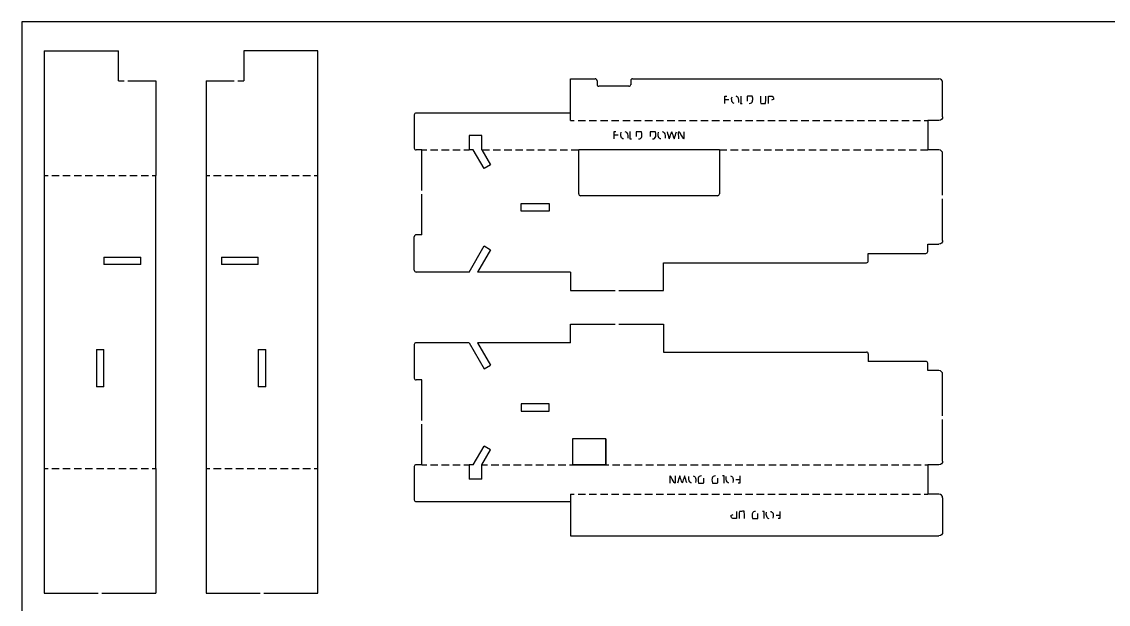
# Model space of a CAD drawing. Extents: x 13 to 1284, y 8 to 852.
# Drawn here: x 13 to 841, y 409 to 852 of the extents above; entities that cross this region are included whole.
import ezdxf

# ---------------------------------------------------------------- set-up
doc = ezdxf.new("R2010")
doc.units = 0
doc.layers.add('Layer_2', color=7, linetype='CONTINUOUS')

msp = doc.modelspace()

# ---------------------------------------------------------------- linework, layer by layer
at = {"layer": 'Layer_2', "color": 1}
for points in [[(13.025664, 7.539814), (1284.21456, 7.539814), (1284.21456, 852.43281), (13.025664, 852.43281), (13.025664, 7.539814), (13.025664, 7.539814), (13.025664, 7.539814), (13.025664, 7.539814), (13.025664, 7.539814), (13.025664, 7.539814), (13.025664, 7.539814)], [(432.579744, 534.807406), (432.579744, 534.807406), (432.579744, 534.807406), (432.579744, 534.807406), (432.579744, 534.807406), (432.579744, 534.807406)], [(458.091576, 514.964918), (458.091576, 534.807406), (458.091576, 514.964918), (458.091576, 514.964918), (458.091576, 514.964918), (458.091576, 514.964918)], [(432.579744, 514.964918), (458.091576, 514.964918), (458.091576, 514.964918), (432.579744, 514.964918), (432.579744, 514.964918), (432.579744, 514.964918), (432.579744, 514.964918)]]:
    msp.add_lwpolyline(points, close=True, dxfattribs=at)
for points in [[(30.205152, 830.34717), (30.205152, 735.42511)], [(30.205152, 830.34717), (86.65236, 830.34717)], [(30.205152, 830.34717), (30.205152, 735.42511)], [(30.205152, 830.34717), (86.65236, 830.34717)], [(86.65236, 807.43497), (86.65236, 830.34717)], [(86.65236, 807.43497), (86.65236, 830.34717)], [(182.161512, 830.34717), (182.161512, 807.43497)], [(238.60836, 830.34717), (182.161512, 830.34717)], [(182.161512, 830.34717), (182.161512, 807.43497)], [(238.60836, 830.34717), (182.161512, 830.34717)], [(238.60836, 735.42511), (238.60836, 830.34717)], [(238.60836, 735.42511), (238.60836, 830.34717)], [(86.65236, 807.43497), (91.026216, 807.43497)], [(86.65236, 807.43497), (91.026216, 807.43497)], [(93.863088, 807.43497), (115.244856, 807.43497)], [(93.863088, 807.43497), (115.244856, 807.43497)], [(115.244568, 807.43497), (115.244568, 735.42511)], [(115.244568, 807.43497), (115.244568, 735.42511)], [(153.569232, 807.43497), (153.569232, 735.42511)], [(153.569232, 807.43497), (174.951, 807.43497)], [(153.569232, 807.43497), (153.569232, 735.42511)], [(153.569232, 807.43497), (174.951, 807.43497)], [(177.787584, 807.43497), (182.161512, 807.43497)], [(177.787584, 807.43497), (182.161512, 807.43497)], [(431.163, 808.930338), (449.902584, 808.930338)], [(431.163, 777.161634), (431.163, 808.930338)], [(451.319904, 807.513018), (451.319904, 804.678378)], [(475.612776, 803.261058), (452.737224, 803.261058)], [(477.030096, 807.513018), (477.010256, 804.44085)], [(478.447416, 808.930338), (711.792936, 808.930338)], [(714.627576, 779.995698), (714.627576, 806.095698)], [(312.107904, 781.413594), (312.107904, 756.147566)], [(431.163, 782.830914), (313.525224, 782.830914)], [(431.163, 777.161634), (433.99764, 777.161634)], [(436.83228, 777.161634), (442.50156, 777.161634)], [(445.3362, 777.161634), (451.00548, 777.161634)], [(453.840192, 777.161634), (459.509472, 777.161634)], [(462.344112, 777.161634), (468.013392, 777.161634)], [(470.848032, 777.161634), (476.517312, 777.161634)], [(479.351952, 777.161634), (485.021232, 777.161634)], [(487.855872, 777.161634), (493.525224, 777.161634)], [(496.359864, 777.161634), (502.029144, 777.161634)], [(504.863784, 777.161634), (510.533064, 777.161634)], [(513.367704, 777.161634), (519.036984, 777.161634)], [(521.871624, 777.161634), (527.540976, 777.161634)], [(530.375616, 777.161634), (536.044896, 777.161634)], [(538.879536, 777.161634), (544.548816, 777.161634)], [(547.383456, 777.161634), (553.052736, 777.161634)], [(555.887376, 777.161634), (561.556728, 777.161634)], [(564.391368, 777.161634), (570.060648, 777.161634)], [(572.895288, 777.161634), (578.564568, 777.161634)], [(581.399208, 777.161634), (587.068488, 777.161634)], [(589.903128, 777.161634), (595.572408, 777.161634)], [(598.40712, 777.161634), (604.0764, 777.161634)], [(606.91104, 777.161634), (612.58032, 777.161634)], [(615.41496, 777.161634), (621.08424, 777.161634)], [(623.91888, 777.161634), (629.58816, 777.161634)], [(632.4228, 777.161634), (638.092152, 777.161634)], [(640.926792, 777.161634), (646.596072, 777.161634)], [(649.430712, 777.161634), (655.099992, 777.161634)], [(657.934632, 777.161634), (663.603912, 777.161634)], [(666.438552, 777.161634), (672.107904, 777.161634)], [(674.942544, 777.161634), (680.611824, 777.161634)], [(683.446464, 777.161634), (689.115744, 777.161634)], [(691.950384, 777.161634), (697.619664, 777.161634)], [(700.454304, 777.161634), (703.288944, 777.161634)], [(703.288944, 777.161634), (703.288944, 754.730254)], [(711.792936, 777.161058), (703.288944, 777.161634)], [(363.601512, 765.823074), (353.782008, 765.823074)], [(353.782008, 765.823074), (353.782008, 754.730254)], [(363.601512, 754.730254), (363.601512, 765.823074)], [(513.531864, 763.21689), (513.490424, 768.218658)], [(317.777184, 754.730254), (313.525224, 754.730254)], [(317.777184, 723.842542), (317.777184, 754.730254)], [(317.777184, 754.730254), (321.606504, 754.730254)], [(324.441144, 754.730254), (330.110424, 754.730254)], [(332.945064, 754.730254), (338.614344, 754.730254)], [(341.448984, 754.730254), (347.118336, 754.730254)], [(349.952976, 754.730254), (353.782008, 754.730254)], [(357.055128, 754.730254), (353.782008, 754.730254)], [(365.238216, 740.556982), (357.055128, 754.730254)], [(363.601512, 754.730254), (370.147824, 743.391614), (365.238216, 740.556982)], [(363.649968, 754.730254), (369.319248, 754.730254)], [(372.153888, 754.730254), (377.823168, 754.730254)], [(380.657808, 754.730254), (386.327088, 754.730254)], [(389.1618, 754.730254), (394.83108, 754.730254)], [(397.66572, 754.730254), (403.335, 754.730254)], [(406.16964, 754.730254), (411.83892, 754.730254)], [(414.67356, 754.730254), (420.34284, 754.730254)], [(423.17748, 754.730254), (428.846832, 754.730254)], [(431.681472, 754.730254), (437.350752, 754.730254)], [(544.548816, 754.730254), (437.399208, 754.730254)], [(437.399208, 721.281422), (437.399208, 754.730254)], [(544.548816, 754.730254), (544.548816, 721.281422)], [(544.548816, 754.730254), (550.218096, 754.730254)], [(553.052736, 754.730254), (558.722016, 754.730254)], [(561.556728, 754.730254), (567.226008, 754.730254)], [(570.060648, 754.730254), (575.729928, 754.730254)], [(578.564568, 754.730254), (584.233848, 754.730254)], [(587.068488, 754.730254), (592.737768, 754.730254)], [(595.572408, 754.730254), (601.24176, 754.730254)], [(604.0764, 754.730254), (609.74568, 754.730254)], [(612.58032, 754.730254), (618.2496, 754.730254)], [(621.08424, 754.730254), (626.75352, 754.730254)], [(629.58816, 754.730254), (635.257512, 754.730254)], [(638.092152, 754.730254), (643.761432, 754.730254)], [(646.596072, 754.730254), (652.265352, 754.730254)], [(655.099992, 754.730254), (660.769272, 754.730254)], [(663.603912, 754.730254), (669.273264, 754.730254)], [(672.107904, 754.730254), (677.777184, 754.730254)], [(680.611824, 754.730254), (686.281104, 754.730254)], [(689.115744, 754.730254), (694.785024, 754.730254)], [(697.619664, 754.730254), (703.288944, 754.730254)], [(711.792936, 754.73083), (703.288944, 754.730254)], [(714.627576, 720.299278), (714.627576, 751.89619)], [(30.204648, 735.42511), (33.039288, 735.42511)], [(30.204648, 735.42511), (33.039288, 735.42511)], [(30.205152, 735.42511), (30.205152, 512.07571)], [(30.205152, 735.42511), (30.205152, 512.07571)], [(35.873928, 735.42511), (41.543208, 735.42511)], [(35.873928, 735.42511), (41.543208, 735.42511)], [(44.377848, 735.42511), (50.0472, 735.42511)], [(44.377848, 735.42511), (50.0472, 735.42511)], [(52.88184, 735.42511), (58.55112, 735.42511)], [(52.88184, 735.42511), (58.55112, 735.42511)], [(61.38576, 735.42511), (67.05504, 735.42511)], [(61.38576, 735.42511), (67.05504, 735.42511)], [(69.88968, 735.42511), (75.55896, 735.42511)], [(69.88968, 735.42511), (75.55896, 735.42511)], [(78.3936, 735.42511), (84.06288, 735.42511)], [(78.3936, 735.42511), (84.06288, 735.42511)], [(86.89752, 735.42511), (92.5668, 735.42511)], [(86.89752, 735.42511), (92.5668, 735.42511)], [(95.40144, 735.42511), (101.070792, 735.42511)], [(95.40144, 735.42511), (101.070792, 735.42511)], [(103.905432, 735.42511), (109.574712, 735.42511)], [(103.905432, 735.42511), (109.574712, 735.42511)], [(112.409352, 735.42511), (115.243992, 735.42511)], [(112.409352, 735.42511), (115.243992, 735.42511)], [(115.244568, 512.07571), (115.244568, 735.42511)], [(115.244568, 512.07571), (115.244568, 735.42511)], [(153.568944, 735.42511), (153.568944, 512.07571)], [(153.568944, 735.42511), (156.403584, 735.42511)], [(153.568944, 735.42511), (153.568944, 512.07571)], [(153.568944, 735.42511), (156.403584, 735.42511)], [(159.238296, 735.42511), (164.907576, 735.42511)], [(159.238296, 735.42511), (164.907576, 735.42511)], [(167.742216, 735.42511), (173.411496, 735.42511)], [(167.742216, 735.42511), (173.411496, 735.42511)], [(176.246136, 735.42511), (181.915416, 735.42511)], [(176.246136, 735.42511), (181.915416, 735.42511)], [(184.750056, 735.42511), (190.419336, 735.42511)], [(184.750056, 735.42511), (190.419336, 735.42511)], [(193.253976, 735.42511), (198.923328, 735.42511)], [(193.253976, 735.42511), (198.923328, 735.42511)], [(201.757968, 735.42511), (207.427248, 735.42511)], [(201.757968, 735.42511), (207.427248, 735.42511)], [(210.261888, 735.42511), (215.931168, 735.42511)], [(210.261888, 735.42511), (215.931168, 735.42511)], [(218.765808, 735.42511), (224.435088, 735.42511)], [(218.765808, 735.42511), (224.435088, 735.42511)], [(227.269728, 735.42511), (232.939008, 735.42511)], [(227.269728, 735.42511), (232.939008, 735.42511)], [(235.773648, 735.42511), (238.60836, 735.42511)], [(235.773648, 735.42511), (238.60836, 735.42511)], [(238.60836, 512.07571), (238.60836, 735.42511)], [(238.60836, 512.07571), (238.60836, 735.42511)], [(317.777184, 690.120982), (317.777184, 721.008766)], [(393.603912, 713.92159), (414.863784, 713.92159), (414.863784, 708.25231), (393.603912, 708.25231), (393.603912, 713.92159)], [(543.131496, 719.86411), (438.816528, 719.86411)], [(714.627576, 685.868446), (714.627576, 717.46543)], [(312.107904, 663.191902), (312.107904, 688.703734)], [(317.777184, 690.120982), (313.525224, 690.120982)], [(353.782008, 661.77451), (365.238216, 681.617062)], [(370.147824, 678.782422), (360.32832, 661.77451)], [(365.238216, 681.617062), (370.147824, 678.782422)], [(703.288944, 677.365102), (703.288944, 683.034382), (711.792936, 683.033806)], [(75.559464, 673.062886), (103.6602, 673.062886)], [(75.559464, 673.062886), (75.559464, 667.393606)], [(75.559464, 673.062886), (103.6602, 673.062886)], [(75.559464, 673.062886), (75.559464, 667.393606)], [(103.6602, 667.393606), (103.6602, 673.062886)], [(103.6602, 667.393606), (103.6602, 673.062886)], [(165.153312, 673.062886), (193.253976, 673.062886)], [(165.153312, 673.062886), (165.153312, 667.393606)], [(165.153312, 673.062886), (193.253976, 673.062886)], [(165.153312, 673.062886), (165.153312, 667.393606)], [(193.253976, 667.393606), (193.253976, 673.062886)], [(193.253976, 667.393606), (193.253976, 673.062886)], [(657.934632, 670.278502), (657.934632, 675.947782), (701.871624, 675.947782)], [(103.6602, 667.393606), (75.559464, 667.393606)], [(103.6602, 667.393606), (75.559464, 667.393606)], [(193.253976, 667.393606), (165.153312, 667.393606)], [(193.253976, 667.393606), (165.153312, 667.393606)], [(502.029144, 647.60131), (502.029144, 668.861182), (656.517312, 668.861182)], [(353.782008, 661.77451), (313.525224, 661.77451)], [(431.163, 661.77451), (360.32832, 661.77451)], [(431.163, 661.77451), (431.163, 647.60131)], [(431.163, 647.60131), (465.178752, 647.60131)], [(468.013392, 647.60131), (502.029144, 647.60131)], [(431.163, 622.094582), (465.178752, 622.094582)], [(431.163, 607.921382), (431.163, 622.094582)], [(468.013392, 622.094582), (502.029144, 622.094582)], [(502.029144, 622.094582), (502.029144, 600.834782)], [(312.107904, 606.50407), (312.107904, 580.99231)], [(353.782008, 607.921382), (313.525224, 607.921382)], [(353.782008, 607.921382), (365.238216, 588.078838)], [(360.32832, 607.921382), (370.147824, 590.913478)], [(431.163, 607.921382), (360.32832, 607.921382)], [(69.890184, 602.784334), (69.890184, 574.437934)], [(69.890184, 602.784334), (75.559464, 602.784334)], [(69.890184, 602.784334), (69.890184, 574.437934)], [(69.890184, 602.784334), (75.559464, 602.784334)], [(75.559464, 574.437934), (75.559464, 602.784334)], [(75.559464, 574.437934), (75.559464, 602.784334)], [(193.253976, 602.784334), (193.253976, 574.437934)], [(193.253976, 602.784334), (198.923328, 602.784334)], [(193.253976, 602.784334), (193.253976, 574.437934)], [(193.253976, 602.784334), (198.923328, 602.784334)], [(198.923328, 574.437934), (198.923328, 602.784334)], [(198.923328, 574.437934), (198.923328, 602.784334)], [(502.029144, 600.834782), (656.517312, 600.834782)], [(657.934632, 599.41747), (657.934632, 593.748182)], [(365.238216, 588.078838), (370.147824, 590.913478)], [(701.871624, 593.748182), (657.934632, 593.748182)], [(711.792936, 586.662094), (703.288944, 586.661582), (703.288944, 592.33087)], [(317.777184, 579.574918), (313.525224, 579.574918)], [(317.777184, 548.687342), (317.777184, 579.574918)], [(714.627576, 552.230606), (714.627576, 583.827454)], [(75.559464, 574.437934), (69.890184, 574.437934)], [(75.559464, 574.437934), (69.890184, 574.437934)], [(198.923328, 574.437934), (193.253976, 574.437934)], [(198.923328, 574.437934), (193.253976, 574.437934)], [(393.603912, 561.443734), (393.603912, 555.774374)], [(414.863784, 561.443734), (393.603912, 561.443734)], [(393.603912, 555.774374), (414.863784, 555.774374)], [(414.863784, 555.774374), (414.863784, 561.443734)], [(714.627576, 517.799854), (714.627576, 549.396766)], [(317.777184, 514.965782), (317.777184, 545.853502)], [(357.055128, 514.965782), (365.238216, 529.13891)], [(363.601512, 514.965782), (370.147824, 526.30427)], [(370.147824, 526.30427), (365.238216, 529.13891)], [(312.107904, 513.548398), (312.107904, 488.282446)], [(317.777184, 514.965782), (313.525224, 514.965782)], [(317.777184, 514.965782), (313.525224, 514.965782)], [(317.777184, 514.965782), (313.525224, 514.965782)], [(317.777184, 514.965782), (321.606504, 514.965782)], [(324.441144, 514.965782), (330.110424, 514.965782)], [(332.945064, 514.965782), (338.614344, 514.965782)], [(341.448984, 514.965782), (347.118336, 514.965782)], [(349.952976, 514.965782), (353.782008, 514.965782)], [(357.055128, 514.965782), (353.782008, 514.965782)], [(353.782008, 514.965782), (353.782008, 503.872966)], [(363.601512, 514.965782), (367.901928, 514.965422)], [(363.601512, 503.872966), (363.601512, 514.965782)], [(370.736568, 514.965422), (376.405848, 514.965422)], [(379.240488, 514.965422), (384.909768, 514.965422)], [(387.744408, 514.965422), (393.41376, 514.965422)], [(396.2484, 514.965422), (401.91768, 514.965422)], [(404.75232, 514.965422), (410.4216, 514.965422)], [(413.25624, 514.965422), (418.92552, 514.965422)], [(421.76016, 514.965422), (427.429512, 514.965422)], [(430.264152, 514.965422), (432.579744, 514.964918)], [(458.091576, 514.965422), (460.217808, 514.965422)], [(463.052448, 514.965422), (468.721728, 514.965422)], [(471.55644, 514.965422), (477.22572, 514.965422)], [(480.06036, 514.965422), (485.72964, 514.965422)], [(488.56428, 514.965422), (494.23356, 514.965422)], [(497.0682, 514.965422), (502.73748, 514.965422)], [(505.572192, 514.965422), (511.241472, 514.965422)], [(514.076112, 514.965422), (519.745392, 514.965422)], [(522.580032, 514.965422), (528.249312, 514.965422)], [(531.083952, 514.965422), (536.753232, 514.965422)], [(539.587872, 514.965422), (545.257224, 514.965422)], [(548.091864, 514.965422), (553.761144, 514.965422)], [(556.595784, 514.965422), (562.265064, 514.965422)], [(565.099704, 514.965422), (570.768984, 514.965422)], [(573.603624, 514.965422), (579.272976, 514.965422)], [(582.107616, 514.965422), (587.776896, 514.965422)], [(590.611536, 514.965422), (596.280816, 514.965422)], [(599.115456, 514.965422), (604.784736, 514.965422)], [(607.619376, 514.965422), (613.288728, 514.965422)], [(616.123368, 514.965422), (621.792648, 514.965422)], [(624.627288, 514.965422), (630.296568, 514.965422)], [(633.131208, 514.965422), (638.800488, 514.965422)], [(641.635128, 514.965422), (647.304408, 514.965422)], [(650.13912, 514.965422), (655.8084, 514.965422)], [(658.64304, 514.965422), (664.31232, 514.965422)], [(667.14696, 514.965422), (672.81624, 514.965422)], [(675.65088, 514.965422), (681.32016, 514.965422)], [(684.1548, 514.965422), (689.824152, 514.965422)], [(692.658792, 514.965422), (698.328072, 514.965422)], [(701.162712, 514.965422), (703.288944, 514.965782)], [(703.288944, 514.965782), (703.288944, 492.534334)], [(711.792936, 514.965206), (703.288944, 514.965782)], [(30.204648, 512.07571), (33.039288, 512.07571)], [(30.204648, 512.07571), (33.039288, 512.07571)], [(30.20544, 512.07571), (30.20544, 417.153934), (71.307792, 417.153934)], [(30.20544, 512.07571), (30.20544, 417.153934), (71.307792, 417.153934)], [(35.873928, 512.07571), (41.543208, 512.07571)], [(35.873928, 512.07571), (41.543208, 512.07571)], [(44.377848, 512.07571), (50.0472, 512.07571)], [(44.377848, 512.07571), (50.0472, 512.07571)], [(52.88184, 512.07571), (58.55112, 512.07571)], [(52.88184, 512.07571), (58.55112, 512.07571)], [(61.38576, 512.07571), (67.05504, 512.07571)], [(61.38576, 512.07571), (67.05504, 512.07571)], [(69.88968, 512.07571), (75.55896, 512.07571)], [(69.88968, 512.07571), (75.55896, 512.07571)], [(78.3936, 512.07571), (84.06288, 512.07571)], [(78.3936, 512.07571), (84.06288, 512.07571)], [(86.89752, 512.07571), (92.5668, 512.07571)], [(86.89752, 512.07571), (92.5668, 512.07571)], [(95.40144, 512.07571), (101.070792, 512.07571)], [(95.40144, 512.07571), (101.070792, 512.07571)], [(103.905432, 512.07571), (109.574712, 512.07571)], [(103.905432, 512.07571), (109.574712, 512.07571)], [(112.409352, 512.07571), (115.243992, 512.07571)], [(112.409352, 512.07571), (115.243992, 512.07571)], [(115.244856, 512.07571), (115.244856, 417.153934)], [(115.244856, 512.07571), (115.244856, 417.153934)], [(153.568944, 512.07571), (156.403584, 512.07571)], [(153.568944, 512.07571), (156.403584, 512.07571)], [(153.569232, 512.07571), (153.569232, 417.153934), (194.671368, 417.153934)], [(153.569232, 512.07571), (153.569232, 417.153934), (194.671368, 417.153934)], [(159.238296, 512.07571), (164.907576, 512.07571)], [(159.238296, 512.07571), (164.907576, 512.07571)], [(167.742216, 512.07571), (173.411496, 512.07571)], [(167.742216, 512.07571), (173.411496, 512.07571)], [(176.246136, 512.07571), (181.915416, 512.07571)], [(176.246136, 512.07571), (181.915416, 512.07571)], [(184.750056, 512.07571), (190.419336, 512.07571)], [(184.750056, 512.07571), (190.419336, 512.07571)], [(193.253976, 512.07571), (198.923328, 512.07571)], [(193.253976, 512.07571), (198.923328, 512.07571)], [(201.757968, 512.07571), (207.427248, 512.07571)], [(201.757968, 512.07571), (207.427248, 512.07571)], [(210.261888, 512.07571), (215.931168, 512.07571)], [(210.261888, 512.07571), (215.931168, 512.07571)], [(218.765808, 512.07571), (224.435088, 512.07571)], [(218.765808, 512.07571), (224.435088, 512.07571)], [(227.269728, 512.07571), (232.939008, 512.07571)], [(227.269728, 512.07571), (232.939008, 512.07571)], [(235.773648, 512.07571), (238.60836, 512.07571)], [(235.773648, 512.07571), (238.60836, 512.07571)], [(238.60836, 417.153934), (238.60836, 512.07571)], [(238.60836, 417.153934), (238.60836, 512.07571)], [(510.887376, 506.479366), (510.928736, 501.47767)], [(363.601512, 503.872966), (353.782008, 503.872966)], [(431.163, 492.534334), (433.99764, 492.534334)], [(431.163, 492.534334), (431.163, 460.76563)], [(436.83228, 492.534334), (442.50156, 492.534334)], [(445.3362, 492.534334), (451.00548, 492.534334)], [(453.840192, 492.534334), (459.509472, 492.534334)], [(462.344112, 492.534334), (468.013392, 492.534334)], [(470.848032, 492.534334), (476.517312, 492.534334)], [(479.351952, 492.534334), (485.021232, 492.534334)], [(487.855872, 492.534334), (493.525224, 492.534334)], [(496.359864, 492.534334), (502.029144, 492.534334)], [(504.863784, 492.534334), (510.533064, 492.534334)], [(513.367704, 492.534334), (519.036984, 492.534334)], [(521.871624, 492.534334), (527.540976, 492.534334)], [(530.375616, 492.534334), (536.044896, 492.534334)], [(538.879536, 492.534334), (544.548816, 492.534334)], [(547.383456, 492.534334), (553.052736, 492.534334)], [(555.887376, 492.534334), (561.556728, 492.534334)], [(564.391368, 492.534334), (570.060648, 492.534334)], [(572.895288, 492.534334), (578.564568, 492.534334)], [(581.399208, 492.534334), (587.068488, 492.534334)], [(589.903128, 492.534334), (595.572408, 492.534334)], [(598.40712, 492.534334), (604.0764, 492.534334)], [(606.91104, 492.534334), (612.58032, 492.534334)], [(615.41496, 492.534334), (621.08424, 492.534334)], [(623.91888, 492.534334), (629.58816, 492.534334)], [(632.4228, 492.534334), (638.092152, 492.534334)], [(640.926792, 492.534334), (646.596072, 492.534334)], [(649.430712, 492.534334), (655.099992, 492.534334)], [(657.934632, 492.534334), (663.603912, 492.534334)], [(666.438552, 492.534334), (672.107904, 492.534334)], [(674.942544, 492.534334), (680.611824, 492.534334)], [(683.446464, 492.534334), (689.115744, 492.534334)], [(691.950384, 492.534334), (697.619664, 492.534334)], [(700.454304, 492.534334), (703.288944, 492.534334)], [(711.792936, 492.53491), (703.288944, 492.534334)], [(714.627576, 489.70027), (714.627576, 463.599694)], [(313.525224, 486.865054), (431.163, 486.865054)], [(431.163, 460.76563), (711.792936, 460.765054)], [(74.142432, 417.153934), (115.244856, 417.153934)], [(74.142432, 417.153934), (115.244856, 417.153934)], [(197.506008, 417.153934), (238.60836, 417.153934)], [(197.506008, 417.153934), (238.60836, 417.153934)]]:
    msp.add_lwpolyline(points, dxfattribs=at)
for points in [[(451.319904, 807.513018), (451.319904, 808.295658), (450.685224, 808.930338), (449.902584, 808.930338)], [(451.319904, 804.678378), (451.319904, 803.895738), (451.954296, 803.261058), (452.737224, 803.261058)], [(475.612776, 803.261058), (476.395416, 803.261058), (477.030096, 803.895738), (477.030096, 804.678378)], [(478.447416, 808.930338), (477.664488, 808.930338), (477.030096, 808.295658), (477.030096, 807.513018)], [(714.627576, 806.095698), (714.627576, 807.66105), (713.358216, 808.930338), (711.792936, 808.930338)], [(548.73792, 795.555402), (548.73792, 795.555402), (548.73792, 795.773346), (548.884512, 795.758874)], [(548.743536, 790.211778), (548.741936, 791.993058), (548.739536, 793.774338), (548.737936, 795.555402)], [(548.884512, 795.758874), (549.06192, 795.758874), (549.06192, 795.758874), (550.087488, 795.758874)], [(554.110344, 791.712186), (554.110344, 791.712186), (553.512528, 793.143402), (554.139544, 795.332562)], [(557.00568, 795.88077), (557.49348, 795.774786), (557.931168, 795.56757), (558.262008, 795.182874)], [(558.262008, 795.182874), (558.262008, 795.182874), (559.555128, 793.679946), (559.112112, 790.856106)], [(560.742336, 795.78609), (560.742552, 794.068314), (560.742552, 792.350826), (560.742336, 790.63305)], [(565.91352, 795.705882), (565.54416, 795.709082), (565.601184, 795.517098), (565.601184, 795.213258)], [(565.601184, 795.213258), (565.601184, 795.213258), (565.601184, 793.586418), (565.601184, 791.959938)], [(567.015624, 795.695442), (566.464608, 795.701042), (565.91352, 795.705954), (565.91352, 795.705954)], [(569.612448, 795.671034), (567.566712, 795.69033), (567.566712, 795.69033), (567.015624, 795.695442)], [(569.801232, 792.000186), (569.801232, 792.000186), (570.214008, 793.80213), (569.612448, 795.671034)], [(575.79624, 795.74613), (575.79624, 794.821506), (575.79624, 793.897098), (575.79624, 792.972474)], [(579.858048, 792.927114), (579.858048, 793.87701), (579.858048, 794.826618), (579.858048, 795.776514)], [(581.842296, 795.273882), (581.842296, 795.273882), (581.842296, 795.639282), (581.830696, 795.692562)], [(581.830704, 795.692562), (582.205968, 795.698162), (582.205968, 795.698162), (582.786792, 795.707394)], [(581.842296, 790.211778), (581.842296, 791.899242), (581.842296, 793.586706), (581.842296, 795.273882)], [(582.786792, 795.707322), (583.367328, 795.716106), (583.948152, 795.724962), (583.948152, 795.724962)], [(583.948152, 795.72489), (584.419824, 795.73209), (584.898048, 795.67161), (585.220608, 795.400314)], [(585.220608, 795.400314), (585.220608, 795.400314), (586.025928, 794.723442), (585.82836, 793.109922)], [(551.69892, 793.04613), (550.819872, 793.04613), (549.940896, 793.04613), (549.061848, 793.04613)], [(555.888816, 790.211778), (555.112944, 790.405098), (554.421024, 790.968354), (554.110344, 791.712186)], [(560.719656, 790.209258), (561.012768, 790.211738), (561.012768, 790.211738), (561.958416, 790.22085)], [(560.742336, 790.63305), (560.742336, 790.63305), (560.742336, 790.379898), (560.719696, 790.209258)], [(567.328896, 790.211778), (568.65636, 790.211778), (569.496816, 790.67157), (569.801232, 792.000186)], [(575.79624, 792.972474), (575.79624, 792.972474), (575.79624, 791.477466), (576.091368, 790.150578)], [(576.091368, 790.150578), (577.93356, 790.214082), (577.93356, 790.214082), (579.639168, 790.27305)], [(579.639168, 790.27305), (579.858048, 791.563938), (579.858048, 792.927114), (579.858048, 792.927114)], [(585.82836, 793.109922), (584.752032, 792.810042), (584.752032, 792.810042), (584.35524, 792.69945)], [(313.525224, 782.830914), (312.742584, 782.830914), (312.107904, 782.196234), (312.107904, 781.413594)], [(714.627576, 779.995698), (714.627576, 778.430418), (713.358216, 777.161058), (711.792936, 777.161058)], [(464.331528, 768.516234), (464.331528, 768.516234), (464.331528, 768.733962), (464.47812, 768.71949)], [(464.337144, 763.172394), (464.335544, 764.953674), (464.333144, 766.734954), (464.331544, 768.516234)], [(464.47812, 768.71949), (464.655528, 768.71949), (464.655528, 768.71949), (465.681096, 768.71949)], [(467.292816, 766.006746), (466.413768, 766.006458), (465.534792, 766.006458), (464.655456, 766.006746)], [(469.70424, 764.611818), (469.70424, 764.611818), (469.106424, 766.043034), (469.73312, 768.232194)], [(471.482712, 763.11141), (470.70684, 763.30473), (470.01492, 763.867986), (469.70424, 764.611818)], [(472.599576, 768.780762), (473.087376, 768.674706), (473.525064, 768.467202), (473.855904, 768.082866)], [(473.855904, 768.082866), (473.855904, 768.082866), (475.149024, 766.579938), (474.706008, 763.75545)], [(476.31348, 763.156194), (476.606592, 763.159474), (476.606592, 763.159474), (477.55224, 763.167858)], [(476.336448, 763.579986), (476.336448, 763.579986), (476.336448, 763.326906), (476.313488, 763.156194)], [(476.336448, 768.733386), (476.336448, 767.01561), (476.336448, 765.297834), (476.336448, 763.579986)], [(481.507704, 768.693138), (481.138632, 768.696338), (481.195656, 768.504354), (481.195656, 768.200514)], [(481.195656, 768.200514), (481.195656, 768.200514), (481.195656, 766.573674), (481.195656, 764.946906)], [(482.610096, 768.682698), (482.058792, 768.688298), (481.507704, 768.693138), (481.507704, 768.693138)], [(485.20692, 768.65829), (483.161184, 768.677586), (483.161184, 768.677586), (482.610096, 768.682698)], [(482.923368, 763.199034), (484.250832, 763.199034), (485.091288, 763.658538), (485.395704, 764.987442)], [(485.395704, 764.987442), (485.395704, 764.987442), (485.808408, 766.789098), (485.20692, 768.65829)], [(492.160608, 768.693138), (491.791536, 768.696338), (491.848488, 768.504354), (491.848488, 768.200514)], [(491.848488, 768.200514), (491.848488, 768.200514), (491.848488, 766.573674), (491.848488, 764.946906)], [(493.263, 768.682698), (492.711912, 768.688298), (492.160608, 768.693138), (492.160608, 768.693138)], [(495.859824, 768.65829), (493.814016, 768.677586), (493.814016, 768.677586), (493.263, 768.682698)], [(493.5762, 763.199034), (494.903664, 763.199034), (495.744192, 763.658538), (496.048608, 764.987442)], [(496.048608, 764.987442), (496.048608, 764.987442), (496.461312, 766.789098), (495.859824, 768.65829)], [(498.13632, 764.611818), (498.13632, 764.611818), (497.538504, 766.043034), (498.16552, 768.232194)], [(499.914792, 763.11141), (499.13892, 763.30473), (498.447, 763.867986), (498.13632, 764.611818)], [(501.031656, 768.780762), (501.519456, 768.674706), (501.957144, 768.467202), (502.287912, 768.082866)], [(502.287912, 768.082866), (502.287912, 768.082866), (503.581104, 766.579938), (503.138304, 763.75545)], [(504.761472, 768.578082), (505.238544, 766.895658), (505.715328, 765.213306), (506.1924, 763.530954)], [(506.1924, 763.530954), (506.1924, 763.530954), (506.293272, 763.175202), (506.367576, 763.259442)], [(506.367576, 763.259442), (506.461392, 763.546002), (506.461392, 763.546002), (506.981808, 765.137634)], [(506.981808, 765.137634), (507.502584, 766.72905), (508.023, 768.320394), (508.023, 768.320394)], [(508.023, 768.320394), (508.141224, 768.682338), (508.227912, 768.627978), (508.335624, 768.305346)], [(508.335624, 768.305346), (508.335624, 768.305346), (508.867992, 766.713714), (509.400072, 765.122298)], [(509.400072, 765.122298), (509.93244, 763.530954), (509.93244, 763.530954), (510.031368, 763.235034)], [(510.031368, 763.235034), (510.106648, 763.137186), (510.220152, 763.515618), (510.220152, 763.515618)], [(510.220152, 763.515618), (510.72948, 765.218418), (511.239168, 766.92093), (511.748568, 768.62337)], [(513.490464, 768.218658), (513.490464, 768.218658), (513.485664, 768.81813), (513.952848, 768.800274)], [(513.952848, 768.800274), (514.262088, 768.248682), (514.262088, 768.248682), (514.262088, 768.248682)], [(514.262088, 768.248682), (516.845016, 763.64349), (516.845016, 763.64349), (516.845016, 763.64349)], [(516.845016, 763.64349), (517.154256, 763.091898), (517.621392, 763.074042), (517.616568, 763.673586)], [(517.616568, 763.673586), (517.616568, 763.673586), (517.616568, 763.673586), (517.575208, 768.675282)], [(312.107904, 756.147566), (312.107904, 755.364646), (312.742584, 754.730254), (313.525224, 754.730254)], [(714.627576, 751.89619), (714.627576, 753.461462), (713.358216, 754.73083), (711.792936, 754.73083)], [(437.399208, 721.281422), (437.399208, 720.498502), (438.033888, 719.86411), (438.816528, 719.86411)], [(543.131496, 719.86411), (543.914136, 719.86411), (544.548816, 720.498502), (544.548816, 721.281422)], [(313.525224, 690.120982), (312.742584, 690.120982), (312.107904, 689.486366), (312.107904, 688.703734)], [(714.627576, 685.868446), (714.627576, 684.303166), (713.358216, 683.033806), (711.792936, 683.033806)], [(701.871624, 675.947782), (702.654336, 675.947782), (703.288944, 676.582462), (703.288944, 677.365102)], [(312.107904, 663.191902), (312.107904, 662.409262), (312.742584, 661.77451), (313.525224, 661.77451)], [(656.517312, 668.861182), (657.299952, 668.861182), (657.934632, 669.495862), (657.934632, 670.278502)], [(313.525224, 607.921382), (312.742584, 607.921382), (312.107904, 607.28671), (312.107904, 606.50407)], [(657.934632, 599.41747), (657.934632, 600.20011), (657.299952, 600.834782), (656.517312, 600.834782)], [(703.288944, 592.33087), (703.288944, 593.11351), (702.654336, 593.748182), (701.871624, 593.748182)], [(312.107904, 580.99231), (312.107904, 580.20967), (312.742584, 579.574918), (313.525224, 579.574918)], [(714.627576, 583.827454), (714.627576, 585.392726), (713.358216, 586.662094), (711.792936, 586.662094)], [(458.091576, 534.807406), (458.091576, 534.807406), (458.091576, 534.807406), (432.579744, 534.807406)], [(432.579744, 534.807406), (432.579744, 514.964918), (432.579744, 514.964918), (432.579744, 514.964918)], [(313.525224, 514.965782), (312.742584, 514.965782), (312.107904, 514.331398), (312.107904, 513.548398)], [(714.627576, 517.799854), (714.627576, 516.234566), (713.358216, 514.965206), (711.792936, 514.965206)], [(507.574224, 506.05283), (507.264984, 506.60443), (506.797848, 506.622286), (506.802672, 506.02243)], [(506.802672, 506.022446), (506.802672, 506.022446), (506.802672, 506.022446), (506.844032, 501.020678)], [(510.157152, 501.447646), (507.574224, 506.05283), (507.574224, 506.05283), (507.574224, 506.05283)], [(514.199088, 506.180926), (513.68976, 504.478118), (513.180072, 502.775614), (512.670672, 501.073166)], [(514.387872, 506.46151), (514.312512, 506.559278), (514.199088, 506.180926), (514.199088, 506.180926)], [(515.019168, 504.574174), (514.4868, 506.16551), (514.4868, 506.16551), (514.387872, 506.46151)], [(518.051664, 506.436886), (517.957848, 506.150326), (517.957848, 506.150326), (517.437432, 504.558686)], [(518.22684, 506.165294), (518.22684, 506.165294), (518.125968, 506.521054), (518.051664, 506.436886)], [(519.657768, 501.118246), (519.180696, 502.800598), (518.703912, 504.48295), (518.22684, 506.165294)], [(522.131328, 501.613462), (522.131328, 501.613462), (520.838136, 503.11639), (521.280936, 505.940798)], [(524.504448, 506.584838), (525.28032, 506.391518), (525.97224, 505.828262), (526.28292, 505.08451)], [(526.28292, 505.08451), (526.28292, 505.08451), (526.880736, 503.653294), (526.25372, 501.464126)], [(530.84304, 506.497294), (529.515576, 506.497294), (528.67512, 506.03779), (528.370632, 504.708886)], [(541.495872, 506.497294), (540.168408, 506.497294), (539.327952, 506.03779), (539.023536, 504.708886)], [(548.10576, 506.540134), (547.812648, 506.540134), (547.812648, 506.540134), (546.867, 506.528134)], [(548.082792, 506.11627), (548.082792, 506.11627), (548.082792, 506.36935), (548.105752, 506.540134)], [(548.082792, 500.962862), (548.082792, 502.680646), (548.082792, 504.398494), (548.082792, 506.11627)], [(550.563336, 501.613462), (550.563336, 501.613462), (549.270216, 503.11639), (549.713232, 505.940798)], [(552.936528, 506.584838), (553.7124, 506.391518), (554.40432, 505.828262), (554.715, 505.08451)], [(554.715, 505.08451), (554.715, 505.08451), (555.312816, 503.653294), (554.68612, 501.464126)], [(560.082096, 506.523934), (560.083696, 504.742582), (560.086096, 502.961294), (560.087696, 501.180022)], [(510.466464, 500.896054), (510.157152, 501.447646), (510.157152, 501.447646), (510.157152, 501.447646)], [(510.928776, 501.47767), (510.928776, 501.47767), (510.933576, 500.87819), (510.466464, 500.896054)], [(516.083616, 501.391126), (516.083616, 501.391126), (515.551248, 502.982822), (515.019168, 504.574174)], [(516.39624, 501.375934), (516.278016, 501.01391), (516.191328, 501.06835), (516.083616, 501.391134)], [(517.437432, 504.558686), (516.916728, 502.967278), (516.39624, 501.375934), (516.39624, 501.375934)], [(523.387656, 500.915566), (522.899784, 501.02155), (522.462096, 501.229054), (522.131328, 501.613462)], [(528.370632, 504.708886), (528.370632, 504.708886), (527.957928, 502.90723), (528.559416, 501.038038)], [(528.559416, 501.038038), (530.605224, 501.018838), (530.605224, 501.018838), (531.15624, 501.013158)], [(531.15624, 501.01319), (531.707328, 501.00519), (532.258632, 501.00287), (532.258632, 501.00287)], [(532.258632, 501.00283), (532.627704, 501.00283), (532.570752, 501.191614), (532.570752, 501.495446)], [(532.570752, 501.495446), (532.570752, 501.495446), (532.570752, 503.122294), (532.570752, 504.749062)], [(539.023536, 504.708886), (539.023536, 504.708886), (538.610832, 502.90723), (539.21232, 501.038038)], [(539.21232, 501.038038), (541.258056, 501.018838), (541.258056, 501.018838), (541.809144, 501.013158)], [(541.809144, 501.01319), (542.360448, 501.00519), (542.911536, 501.00287), (542.911536, 501.00287)], [(542.911536, 501.00283), (543.280608, 501.00283), (543.223656, 501.191614), (543.223656, 501.495446)], [(543.223656, 501.495446), (543.223656, 501.495446), (543.223656, 503.122294), (543.223656, 504.749062)], [(551.819664, 500.915566), (551.331864, 501.02155), (550.894176, 501.229054), (550.563336, 501.613462)], [(557.126424, 503.689502), (558.005472, 503.689862), (558.884448, 503.689862), (559.763784, 503.689502)], [(559.941192, 500.976838), (559.763712, 500.976838), (559.763712, 500.976838), (558.738144, 500.976838)], [(560.087712, 501.180022), (560.087712, 501.180022), (560.087712, 500.962358), (559.941192, 500.976838)], [(714.627576, 489.70027), (714.627576, 491.26555), (713.358216, 492.53491), (711.792936, 492.53491)], [(312.107904, 488.282446), (312.107904, 487.499806), (312.742584, 486.865054), (313.525224, 486.865054)], [(554.191992, 474.296222), (554.191992, 474.296222), (553.386672, 474.973238), (553.58424, 476.586694)], [(553.58424, 476.586694), (554.660568, 476.886566), (554.660568, 476.886566), (555.05736, 476.997158)], [(555.464448, 473.971726), (554.992776, 473.963726), (554.514552, 474.025326), (554.191992, 474.296222)], [(556.625808, 473.989286), (556.045272, 473.980486), (555.464448, 473.971686), (555.464448, 473.971686)], [(557.581896, 474.003694), (557.206632, 473.995694), (557.206632, 473.995694), (556.625808, 473.989294)], [(557.570304, 479.484478), (557.570304, 477.797086), (557.570304, 476.10955), (557.570304, 474.422446)], [(557.570304, 474.422446), (557.570304, 474.422446), (557.570304, 474.056974), (557.581904, 474.003694)], [(559.773432, 479.423278), (559.554552, 478.13239), (559.554552, 476.769214), (559.554552, 476.769214)], [(559.554552, 476.769214), (559.554552, 475.81931), (559.554552, 474.86971), (559.554552, 473.919814)], [(563.321232, 479.545678), (561.47904, 479.482558), (561.47904, 479.482558), (559.773432, 479.423278)], [(563.61636, 476.723854), (563.61636, 476.723854), (563.61636, 478.21879), (563.321232, 479.545678)], [(563.61636, 473.950198), (563.61636, 474.874822), (563.61636, 475.79923), (563.61636, 476.723854)], [(569.611368, 477.69607), (569.611368, 477.69607), (569.198592, 475.894198), (569.800152, 474.025294)], [(572.083704, 479.484478), (570.75624, 479.484478), (569.915784, 479.02475), (569.611368, 477.69607)], [(569.800152, 474.025294), (571.845888, 474.006094), (571.845888, 474.006094), (572.396976, 474.001294)], [(572.396976, 474.001318), (572.947992, 473.993318), (573.49908, 473.990838), (573.49908, 473.990838)], [(573.49908, 473.99087), (573.86844, 473.99087), (573.811416, 474.179734), (573.811416, 474.483574)], [(573.811416, 474.483574), (573.811416, 474.483574), (573.811416, 476.110342), (573.811416, 477.736894)], [(578.692944, 479.48707), (578.399832, 479.48707), (578.399832, 479.48707), (577.454184, 479.47587)], [(578.670336, 473.910166), (578.670048, 475.627942), (578.670048, 477.34543), (578.670336, 479.063278)], [(578.670336, 479.063278), (578.670336, 479.063278), (578.670336, 479.31643), (578.692976, 479.48707)], [(581.150592, 474.513382), (581.150592, 474.513382), (579.857472, 476.016302), (580.300488, 478.84015)], [(582.40692, 473.815486), (581.91912, 473.921542), (581.481432, 474.12875), (581.150592, 474.513382)], [(583.523784, 479.484478), (584.299656, 479.29123), (584.991576, 478.727974), (585.302256, 477.984062)], [(585.302256, 477.984062), (585.302256, 477.984062), (585.900072, 476.552926), (585.273056, 474.363694)], [(587.71368, 476.650198), (588.592728, 476.650198), (589.471704, 476.650198), (590.350752, 476.650198)], [(590.528088, 473.937382), (590.35068, 473.937382), (590.35068, 473.937382), (589.325112, 473.937382)], [(590.67468, 474.140926), (590.67468, 474.140926), (590.67468, 473.92291), (590.528088, 473.937382)], [(590.669064, 479.484478), (590.670664, 477.70319), (590.673064, 475.921918), (590.674664, 474.140926)], [(714.627576, 463.599694), (714.627576, 462.034406), (713.358216, 460.765054), (711.792936, 460.765054)]]:
    msp.add_open_spline(points, degree=3, dxfattribs=at)

doc.saveas('drawing.dxf')
